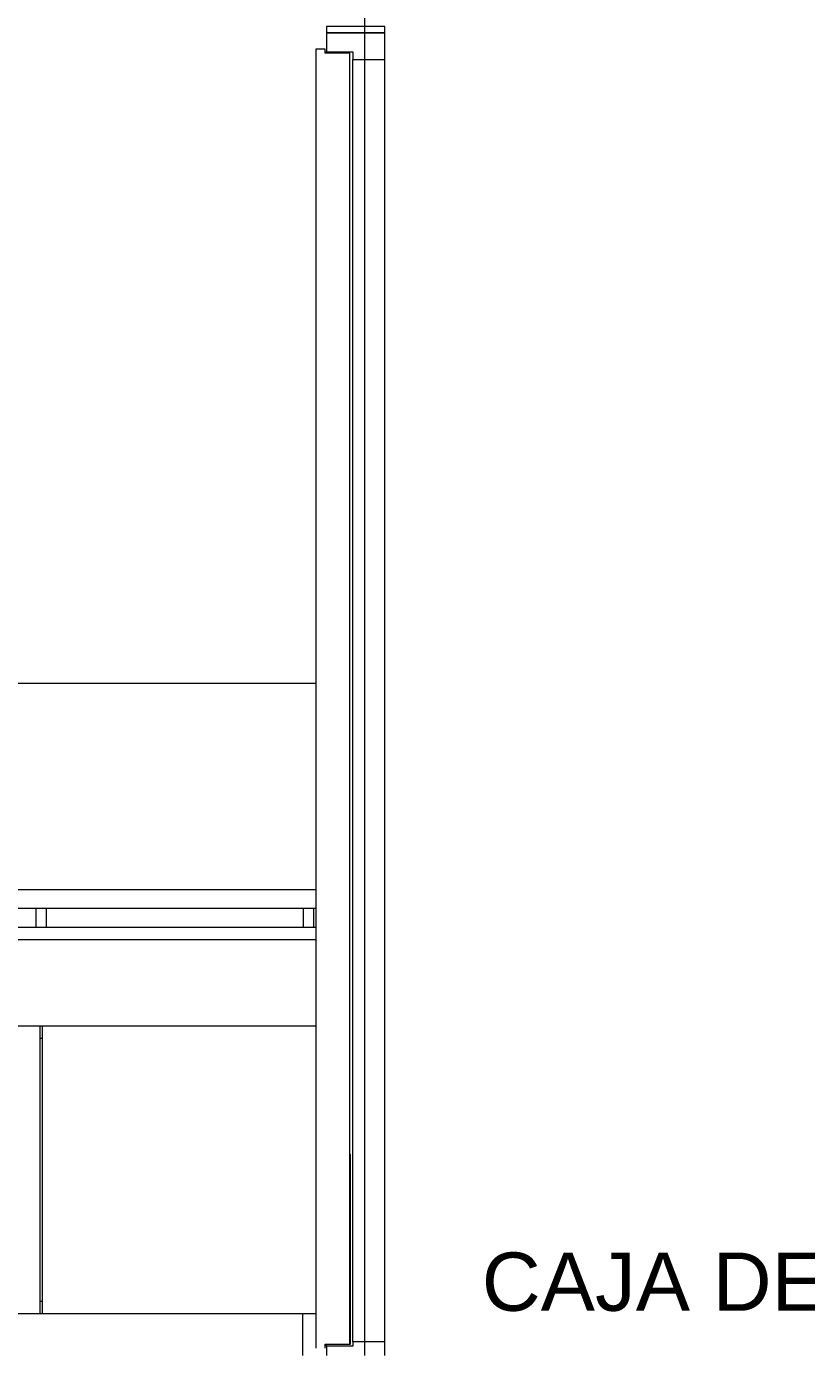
# Model space of a CAD drawing. Header units: inches. Extents: x -6 to 158, y 10 to 161.
# Drawn here: x 21.385 to 22.617, y 32.275 to 34.363 of the extents above; entities that cross this region are included whole.
import ezdxf

# ---------------------------------------------------------------- set-up
doc = ezdxf.new("R2010")
doc.units = ezdxf.units.IN
doc.header["$MEASUREMENT"] = 0
doc.linetypes.add('Grid Line', pattern=[22.225, 12.7, -3.175, 3.175, -3.175])
for name, color, linetype, lineweight in [('A-DOOR', 2, 'Continuous', 9), ('A-DOOR-FRAM', 2, 'Continuous', 18), ('I-FURN-PNLS', 2, 'Continuous', 9), ('S-GRID', 1, 'Continuous', 9)]:
    doc.layers.add(name, color=color, linetype=linetype, lineweight=lineweight)
doc.layers.add('TEXTO', color=2, linetype='Continuous')
doc.styles.add('style1', font='micross.ttf')

# ---------------------------------------------------------------- blocks, each defined once
blk = doc.blocks.new('Doors_Door-sets_JELD-WEN_Interior_HP_FS12_FCore_Single_1_0 - 1090 x 2090 mm - M11 x M21-367401-Section 1')
at = {"layer": 'A-DOOR', "lineweight": 18}
for p, q in [((-12397.4, 2100), (-12489.4, 2100)), ((-12489.4, 2100), (-12489.4, 2090)), ((-12489.4, 2090), (-12397.4, 2090)), ((-12397.4, 2090), (-12397.4, 2100)), ((-12491.4, 2064), (-12506.4, 2064)), ((-12506.4, 2064), (-12506.4, 12)), ((-12491.4, 2058), (-12491.4, 2064)), ((-12452.4, 2058), (-12491.4, 2058)), ((-12452.4, 18), (-12452.4, 2058)), ((-12451.6, 318), (-12452.4, 318)), ((-12452.4, 318), (-12452.4, 18)), ((-12451.6, 18), (-12451.6, 318)), ((-12397.4, 22), (-12447.9, 22)), ((-12447.9, 22), (-12447.9, 15)), ((-12397.4, 0), (-12397.4, 22)), ((-12491.4, 12), (-12491.4, 18)), ((-12491.4, 18), (-12452.4, 18)), ((-12447.9, 15), (-12489.4, 15)), ((-12489.4, 15), (-12489.4, 0)), ((-12452.4, 18), (-12451.6, 18))]:
    blk.add_line(p, q, dxfattribs=at)
at = {"layer": 'A-DOOR-FRAM', "lineweight": 18}
for p, q in [((-12489.4, 2090), (-12489.4, 2060)), ((-12397.4, 2090), (-12489.4, 2090)), ((-12397.4, 2048), (-12397.4, 2090)), ((-12489.4, 2060), (-12447.9, 2060)), ((-12447.9, 2060), (-12447.9, 2048)), ((-12447.9, 2048), (-12397.4, 2048))]:
    blk.add_line(p, q, dxfattribs=at)
at = {"layer": 'A-DOOR-FRAM'}
for p, q in [((-12489.4, 2058), (-12489.4, 2060)), ((-12447.9, 22), (-12447.9, 2048)), ((-12397.4, 22), (-12397.4, 2048)), ((-12489.4, 15), (-12489.4, 18))]:
    blk.add_line(p, q, dxfattribs=at)
blk = doc.blocks.new('Haworth_Belong-Screen1 - Full Modesty or Structural L Screen 36-425638-Section 1')
at = {"layer": 'I-FURN-PNLS', "color": 251}
for p, q in [((-13400.6, 1054.1), (-13400.6, 460.4)), ((-12506.4, 1062), (-13392.6, 1062)), ((-13400.6, 403.5), (-13400.6, 143.8)), ((-13400.6, 109.6), (-13400.6, 3.2))]:
    blk.add_line(p, q, dxfattribs=at)
for centre, start, end in [((-13392.6, 1054.1), 90, 180), ((-13392.6, 3.2), 180, 195)]:
    blk.add_arc(centre, 7.94, start, end, dxfattribs=at)
blk = doc.blocks.new('FIX Haworth_Beside-Storage_Base-Unit_Single-Door-Open-Above - 36_ x Two High-446006-Section 1')
at = {"layer": 'I-FURN-PNLS', "color": 251}
for p, q in [((-13395.8, 736.6), (-12506.4, 736.6)), ((-13395.8, 706.4), (-13395.8, 736.6)), ((-12506.4, 706.4), (-13395.8, 706.4)), ((-13370.4, 676.3), (-13370.4, 706.4)), ((-13354.5, 706.4), (-13354.5, 676.3)), ((-12948.1, 676.3), (-12948.1, 706.4)), ((-12932.3, 706.4), (-12932.3, 676.3)), ((-12525.9, 676.3), (-12525.9, 706.4)), ((-12510, 706.4), (-12510, 676.3)), ((-12506.4, 676.3), (-13395.8, 676.3)), ((-13395.8, 676.3), (-13395.8, 520.7)), ((-13376.8, 657.2), (-12506.4, 657.2)), ((-13376.7, 520.7), (-13376.7, 657.2)), ((-12941.8, 520.7), (-13395.8, 520.7)), ((-13395.8, 520.7), (-13395.8, 66.7)), ((-12941.8, 66.7), (-12941.8, 520.7)), ((-12938.6, 520.7), (-12941.8, 520.7)), ((-12941.8, 501.6), (-12938.6, 501.6)), ((-12938.6, 520.7), (-12938.6, 66.7)), ((-12506.4, 520.7), (-12938.6, 520.7)), ((-12938.6, 85.7), (-12941.8, 85.7)), ((-13395.8, 66.7), (-12941.8, 66.7)), ((-13391.1, 66.7), (-13391.1, 0)), ((-13353, 0), (-13353, 66.7)), ((-12941.8, 66.7), (-12938.6, 66.7)), ((-12938.6, 66.7), (-12506.4, 66.7)), ((-12527.5, 66.7), (-12527.5, 0))]:
    blk.add_line(p, q, dxfattribs=at)

msp = doc.modelspace()

# ---------------------------------------------------------------- linework, layer by layer
at = {"layer": 'S-GRID', "linetype": 'Grid Line'}
msp.add_line((21.919, 35.0625), (21.919, 32.2625), dxfattribs=at)

# ---------------------------------------------------------------- block references
at = {"layer": 'A-DOOR', "xscale": 0.000999999999999, "yscale": 0.000999999999999, "zscale": 0.000999999999999}
msp.add_blockref('Doors_Door-sets_JELD-WEN_Interior_HP_FS12_FCore_Single_1_0 - 1090 x 2090 mm - M11 x M21-367401-Section 1', (34.3484, 32.2625), dxfattribs=at)
at = {"layer": 'I-FURN-PNLS', "xscale": 0.000999999999999, "yscale": 0.000999999999999, "zscale": 0.000999999999999}
for name in ['Haworth_Belong-Screen1 - Full Modesty or Structural L Screen 36-425638-Section 1', 'FIX Haworth_Beside-Storage_Base-Unit_Single-Door-Open-Above - 36_ x Two High-446006-Section 1']:
    msp.add_blockref(name, (34.3484, 32.2625), dxfattribs=at)

# ---------------------------------------------------------------- texts
at = {"layer": 'TEXTO', "style": 'style1'}
msp.add_text('CAJA DE ARENA', height=0.092111, dxfattribs=at).set_placement((22.1043, 32.3333))

doc.saveas('drawing.dxf')
